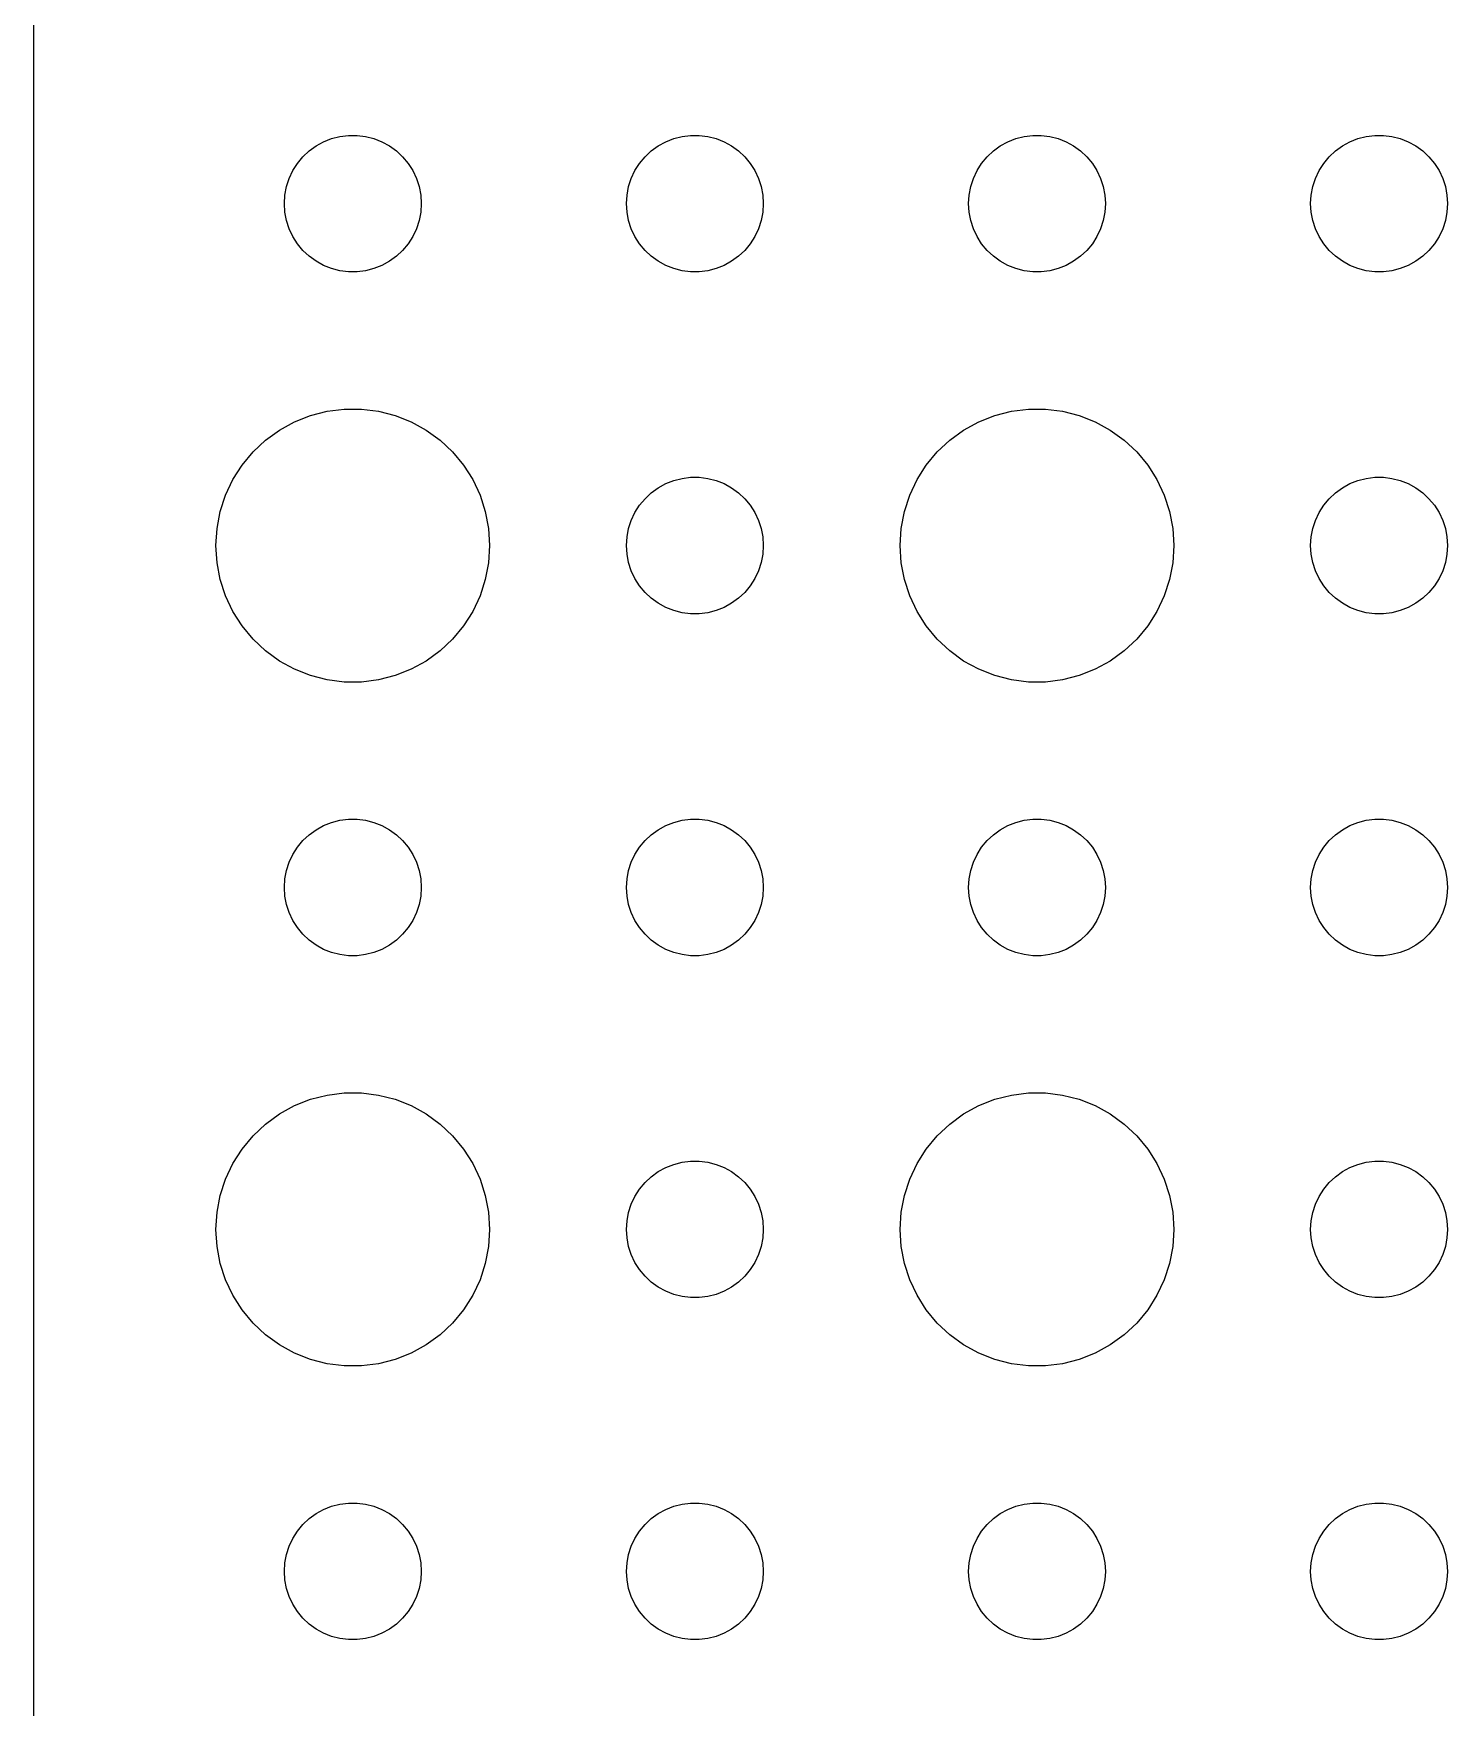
# Model space of a CAD drawing. Header units: metres. Extents: x -74 to 74, y -74 to 74.
# Drawn here: x -74.5 to -43.5, y -2.99 to 33.73 of the extents above; entities that cross this region are included whole.
import ezdxf

# ---------------------------------------------------------------- set-up
doc = ezdxf.new("R2010")
doc.units = ezdxf.units.M

msp = doc.modelspace()

# ---------------------------------------------------------------- linework, layer by layer
for p, q in [((-74.5, 69.5), (-74.5, -69.5)), ((-68.4561, 31.1558), (-68.3037, 31.2665)), ((-68.3037, 31.2665), (-68.1387, 31.3572)), ((-68.1387, 31.3572), (-67.9635, 31.4266)), ((-67.9635, 31.4266), (-67.7811, 31.4734)), ((-67.7811, 31.4734), (-67.5942, 31.497)), ((-67.5942, 31.497), (-67.4058, 31.497)), ((-67.4058, 31.497), (-67.2189, 31.4734)), ((-67.2189, 31.4734), (-67.0365, 31.4266)), ((-67.0365, 31.4266), (-66.8613, 31.3572)), ((-66.8613, 31.3572), (-66.6963, 31.2665)), ((-66.6963, 31.2665), (-66.5439, 31.1558)), ((-60.9561, 31.1558), (-60.8037, 31.2665)), ((-60.8037, 31.2665), (-60.6387, 31.3572)), ((-60.6387, 31.3572), (-60.4635, 31.4266)), ((-60.4635, 31.4266), (-60.2811, 31.4734)), ((-60.2811, 31.4734), (-60.0942, 31.497)), ((-60.0942, 31.497), (-59.9058, 31.497)), ((-59.9058, 31.497), (-59.7189, 31.4734)), ((-59.7189, 31.4734), (-59.5365, 31.4266)), ((-59.5365, 31.4266), (-59.3613, 31.3572)), ((-59.3613, 31.3572), (-59.1963, 31.2665)), ((-59.1963, 31.2665), (-59.0439, 31.1558)), ((-53.4561, 31.1558), (-53.3037, 31.2665)), ((-53.3037, 31.2665), (-53.1387, 31.3572)), ((-53.1387, 31.3572), (-52.9635, 31.4266)), ((-52.9635, 31.4266), (-52.7811, 31.4734)), ((-52.7811, 31.4734), (-52.5942, 31.497)), ((-52.5942, 31.497), (-52.4058, 31.497)), ((-52.4058, 31.497), (-52.2189, 31.4734)), ((-52.2189, 31.4734), (-52.0365, 31.4266)), ((-52.0365, 31.4266), (-51.8613, 31.3572)), ((-51.8613, 31.3572), (-51.6963, 31.2665)), ((-51.6963, 31.2665), (-51.5439, 31.1558)), ((-45.9561, 31.1558), (-45.8037, 31.2665)), ((-45.8037, 31.2665), (-45.6387, 31.3572)), ((-45.6387, 31.3572), (-45.4635, 31.4266)), ((-45.4635, 31.4266), (-45.2811, 31.4734)), ((-45.2811, 31.4734), (-45.0942, 31.497)), ((-45.0942, 31.497), (-44.9058, 31.497)), ((-44.9058, 31.497), (-44.7189, 31.4734)), ((-44.7189, 31.4734), (-44.5365, 31.4266)), ((-44.5365, 31.4266), (-44.3613, 31.3572)), ((-44.3613, 31.3572), (-44.1963, 31.2665)), ((-44.1963, 31.2665), (-44.0439, 31.1558)), ((-68.8145, 30.7226), (-68.7135, 30.8817)), ((-68.7135, 30.8817), (-68.5934, 31.0268)), ((-68.5934, 31.0268), (-68.4561, 31.1558)), ((-66.5439, 31.1558), (-66.4065, 31.0268)), ((-66.4065, 31.0268), (-66.2865, 30.8817)), ((-66.2865, 30.8817), (-66.1855, 30.7226)), ((-61.3145, 30.7226), (-61.2135, 30.8817)), ((-61.2135, 30.8817), (-61.0934, 31.0268)), ((-61.0934, 31.0268), (-60.9561, 31.1558)), ((-59.0439, 31.1558), (-58.9065, 31.0268)), ((-58.9065, 31.0268), (-58.7865, 30.8817)), ((-58.7865, 30.8817), (-58.6855, 30.7226)), ((-53.8145, 30.7226), (-53.7135, 30.8817)), ((-53.7135, 30.8817), (-53.5934, 31.0268)), ((-53.5934, 31.0268), (-53.4561, 31.1558)), ((-51.5439, 31.1558), (-51.4065, 31.0268)), ((-51.4065, 31.0268), (-51.2865, 30.8817)), ((-51.2865, 30.8817), (-51.1855, 30.7226)), ((-46.3145, 30.7226), (-46.2135, 30.8817)), ((-46.2135, 30.8817), (-46.0934, 31.0268)), ((-46.0934, 31.0268), (-45.9561, 31.1558)), ((-44.0439, 31.1558), (-43.9065, 31.0268)), ((-43.9065, 31.0268), (-43.7865, 30.8817)), ((-43.7865, 30.8817), (-43.6855, 30.7226)), ((-68.9529, 30.373), (-68.8947, 30.5522)), ((-68.8947, 30.5522), (-68.8145, 30.7226)), ((-66.1855, 30.7226), (-66.1053, 30.5522)), ((-66.1053, 30.5522), (-66.0471, 30.373)), ((-61.4529, 30.373), (-61.3947, 30.5522)), ((-61.3947, 30.5522), (-61.3145, 30.7226)), ((-58.6855, 30.7226), (-58.6053, 30.5522)), ((-58.6053, 30.5522), (-58.5471, 30.373)), ((-53.9529, 30.373), (-53.8947, 30.5522)), ((-53.8947, 30.5522), (-53.8145, 30.7226)), ((-51.1855, 30.7226), (-51.1053, 30.5522)), ((-51.1053, 30.5522), (-51.0471, 30.373)), ((-46.4529, 30.373), (-46.3947, 30.5522)), ((-46.3947, 30.5522), (-46.3145, 30.7226)), ((-43.6855, 30.7226), (-43.6053, 30.5522)), ((-43.6053, 30.5522), (-43.5471, 30.373)), ((-69, 30), (-68.9882, 30.188)), ((-68.9882, 30.188), (-68.9529, 30.373)), ((-66.0471, 30.373), (-66.0118, 30.188)), ((-66.0118, 30.188), (-66, 30)), ((-61.5, 30), (-61.4882, 30.188)), ((-61.4882, 30.188), (-61.4529, 30.373)), ((-58.5471, 30.373), (-58.5118, 30.188)), ((-58.5118, 30.188), (-58.5, 30)), ((-54, 30), (-53.9882, 30.188)), ((-53.9882, 30.188), (-53.9529, 30.373)), ((-51.0471, 30.373), (-51.0118, 30.188)), ((-51.0118, 30.188), (-51, 30)), ((-46.5, 30), (-46.4882, 30.188)), ((-46.4882, 30.188), (-46.4529, 30.373)), ((-43.5471, 30.373), (-43.5118, 30.188)), ((-43.5118, 30.188), (-43.5, 30)), ((-68.9882, 29.812), (-69, 30)), ((-68.9529, 29.627), (-68.9882, 29.812)), ((-66.0118, 29.812), (-66.0471, 29.627)), ((-66, 30), (-66.0118, 29.812)), ((-61.4882, 29.812), (-61.5, 30)), ((-61.4529, 29.627), (-61.4882, 29.812)), ((-58.5118, 29.812), (-58.5471, 29.627)), ((-58.5, 30), (-58.5118, 29.812)), ((-53.9882, 29.812), (-54, 30)), ((-53.9529, 29.627), (-53.9882, 29.812)), ((-51.0118, 29.812), (-51.0471, 29.627)), ((-51, 30), (-51.0118, 29.812)), ((-46.4882, 29.812), (-46.5, 30)), ((-46.4529, 29.627), (-46.4882, 29.812)), ((-43.5118, 29.812), (-43.5471, 29.627)), ((-43.5, 30), (-43.5118, 29.812)), ((-68.8947, 29.4478), (-68.9529, 29.627)), ((-68.8145, 29.2774), (-68.8947, 29.4478)), ((-66.1053, 29.4478), (-66.1855, 29.2774)), ((-66.0471, 29.627), (-66.1053, 29.4478)), ((-61.3947, 29.4478), (-61.4529, 29.627)), ((-61.3145, 29.2774), (-61.3947, 29.4478)), ((-58.6053, 29.4478), (-58.6855, 29.2774)), ((-58.5471, 29.627), (-58.6053, 29.4478)), ((-53.8947, 29.4478), (-53.9529, 29.627)), ((-53.8145, 29.2774), (-53.8947, 29.4478)), ((-51.1053, 29.4478), (-51.1855, 29.2774)), ((-51.0471, 29.627), (-51.1053, 29.4478)), ((-46.3947, 29.4478), (-46.4529, 29.627)), ((-46.3145, 29.2774), (-46.3947, 29.4478)), ((-43.6053, 29.4478), (-43.6855, 29.2774)), ((-43.5471, 29.627), (-43.6053, 29.4478)), ((-68.7135, 29.1183), (-68.8145, 29.2774)), ((-68.5934, 28.9732), (-68.7135, 29.1183)), ((-66.2865, 29.1183), (-66.4065, 28.9732)), ((-66.1855, 29.2774), (-66.2865, 29.1183)), ((-61.2135, 29.1183), (-61.3145, 29.2774)), ((-61.0934, 28.9732), (-61.2135, 29.1183)), ((-58.7865, 29.1183), (-58.9065, 28.9732)), ((-58.6855, 29.2774), (-58.7865, 29.1183)), ((-53.7135, 29.1183), (-53.8145, 29.2774)), ((-53.5934, 28.9732), (-53.7135, 29.1183)), ((-51.2865, 29.1183), (-51.4065, 28.9732)), ((-51.1855, 29.2774), (-51.2865, 29.1183)), ((-46.2135, 29.1183), (-46.3145, 29.2774)), ((-46.0934, 28.9732), (-46.2135, 29.1183)), ((-43.7865, 29.1183), (-43.9065, 28.9732)), ((-43.6855, 29.2774), (-43.7865, 29.1183)), ((-68.4561, 28.8442), (-68.5934, 28.9732)), ((-68.3037, 28.7335), (-68.4561, 28.8442)), ((-68.1387, 28.6427), (-68.3037, 28.7335)), ((-67.9635, 28.5734), (-68.1387, 28.6427)), ((-66.8613, 28.6427), (-67.0365, 28.5734)), ((-66.6963, 28.7335), (-66.8613, 28.6427)), ((-66.5439, 28.8442), (-66.6963, 28.7335)), ((-66.4065, 28.9732), (-66.5439, 28.8442)), ((-60.9561, 28.8442), (-61.0934, 28.9732)), ((-60.8037, 28.7335), (-60.9561, 28.8442)), ((-60.6387, 28.6427), (-60.8037, 28.7335)), ((-60.4635, 28.5734), (-60.6387, 28.6427)), ((-59.3613, 28.6427), (-59.5365, 28.5734)), ((-59.1963, 28.7335), (-59.3613, 28.6427)), ((-59.0439, 28.8442), (-59.1963, 28.7335)), ((-58.9065, 28.9732), (-59.0439, 28.8442)), ((-53.4561, 28.8442), (-53.5934, 28.9732)), ((-53.3037, 28.7335), (-53.4561, 28.8442)), ((-53.1387, 28.6427), (-53.3037, 28.7335)), ((-52.9635, 28.5734), (-53.1387, 28.6427)), ((-51.8613, 28.6427), (-52.0365, 28.5734)), ((-51.6963, 28.7335), (-51.8613, 28.6427)), ((-51.5439, 28.8442), (-51.6963, 28.7335)), ((-51.4065, 28.9732), (-51.5439, 28.8442)), ((-45.9561, 28.8442), (-46.0934, 28.9732)), ((-45.8037, 28.7335), (-45.9561, 28.8442)), ((-45.6387, 28.6427), (-45.8037, 28.7335)), ((-45.4635, 28.5734), (-45.6387, 28.6427)), ((-44.3613, 28.6427), (-44.5365, 28.5734)), ((-44.1963, 28.7335), (-44.3613, 28.6427)), ((-44.0439, 28.8442), (-44.1963, 28.7335)), ((-43.9065, 28.9732), (-44.0439, 28.8442)), ((-67.7811, 28.5266), (-67.9635, 28.5734)), ((-67.5942, 28.503), (-67.7811, 28.5266)), ((-67.4058, 28.503), (-67.5942, 28.503)), ((-67.2189, 28.5266), (-67.4058, 28.503)), ((-67.0365, 28.5734), (-67.2189, 28.5266)), ((-60.2811, 28.5266), (-60.4635, 28.5734)), ((-60.0942, 28.503), (-60.2811, 28.5266)), ((-59.9058, 28.503), (-60.0942, 28.503)), ((-59.7189, 28.5266), (-59.9058, 28.503)), ((-59.5365, 28.5734), (-59.7189, 28.5266)), ((-52.7811, 28.5266), (-52.9635, 28.5734)), ((-52.5942, 28.503), (-52.7811, 28.5266)), ((-52.4058, 28.503), (-52.5942, 28.503)), ((-52.2189, 28.5266), (-52.4058, 28.503)), ((-52.0365, 28.5734), (-52.2189, 28.5266)), ((-45.2811, 28.5266), (-45.4635, 28.5734)), ((-45.0942, 28.503), (-45.2811, 28.5266)), ((-44.9058, 28.503), (-45.0942, 28.503)), ((-44.7189, 28.5266), (-44.9058, 28.503)), ((-44.5365, 28.5734), (-44.7189, 28.5266)), ((-68.7773, 25.2145), (-68.427, 25.3532)), ((-68.427, 25.3532), (-68.0621, 25.4469)), ((-68.0621, 25.4469), (-67.6884, 25.4941)), ((-67.6884, 25.4941), (-67.3116, 25.4941)), ((-67.3116, 25.4941), (-66.9379, 25.4469)), ((-66.9379, 25.4469), (-66.573, 25.3532)), ((-66.573, 25.3532), (-66.2227, 25.2145)), ((-53.7773, 25.2145), (-53.427, 25.3532)), ((-53.427, 25.3532), (-53.0621, 25.4469)), ((-53.0621, 25.4469), (-52.6884, 25.4941)), ((-52.6884, 25.4941), (-52.3116, 25.4941)), ((-52.3116, 25.4941), (-51.9379, 25.4469)), ((-51.9379, 25.4469), (-51.5729, 25.3532)), ((-51.5729, 25.3532), (-51.2227, 25.2145)), ((-69.4123, 24.8115), (-69.1075, 25.033)), ((-69.1075, 25.033), (-68.7773, 25.2145)), ((-66.2227, 25.2145), (-65.8925, 25.033)), ((-65.8925, 25.033), (-65.5877, 24.8115)), ((-54.4123, 24.8115), (-54.1075, 25.033)), ((-54.1075, 25.033), (-53.7773, 25.2145)), ((-51.2227, 25.2145), (-50.8925, 25.033)), ((-50.8925, 25.033), (-50.5877, 24.8115)), ((-69.6869, 24.5536), (-69.4123, 24.8115)), ((-65.5877, 24.8115), (-65.3131, 24.5536)), ((-54.6869, 24.5536), (-54.4123, 24.8115)), ((-50.5877, 24.8115), (-50.3131, 24.5536)), ((-70.1289, 23.9453), (-69.927, 24.2634)), ((-69.927, 24.2634), (-69.6869, 24.5536)), ((-65.3131, 24.5536), (-65.073, 24.2634)), ((-65.073, 24.2634), (-64.8711, 23.9453)), ((-55.1289, 23.9453), (-54.927, 24.2634)), ((-54.927, 24.2634), (-54.6869, 24.5536)), ((-50.3131, 24.5536), (-50.0729, 24.2634)), ((-50.0729, 24.2634), (-49.8711, 23.9453)), ((-70.2893, 23.6044), (-70.1289, 23.9453)), ((-64.8711, 23.9453), (-64.7107, 23.6044)), ((-60.6387, 23.8572), (-60.4635, 23.9266)), ((-60.4635, 23.9266), (-60.2811, 23.9734)), ((-60.2811, 23.9734), (-60.0942, 23.997)), ((-60.0942, 23.997), (-59.9058, 23.997)), ((-59.9058, 23.997), (-59.7189, 23.9734)), ((-59.7189, 23.9734), (-59.5365, 23.9266)), ((-59.5365, 23.9266), (-59.3613, 23.8572)), ((-55.2893, 23.6044), (-55.1289, 23.9453)), ((-49.8711, 23.9453), (-49.7107, 23.6044)), ((-45.6387, 23.8572), (-45.4635, 23.9266)), ((-45.4635, 23.9266), (-45.2811, 23.9734)), ((-45.2811, 23.9734), (-45.0942, 23.997)), ((-45.0942, 23.997), (-44.9058, 23.997)), ((-44.9058, 23.997), (-44.7189, 23.9734)), ((-44.7189, 23.9734), (-44.5365, 23.9266)), ((-44.5365, 23.9266), (-44.3613, 23.8572)), ((-70.4057, 23.2461), (-70.2893, 23.6044)), ((-64.7107, 23.6044), (-64.5943, 23.2461)), ((-61.2135, 23.3817), (-61.0934, 23.5268)), ((-61.0934, 23.5268), (-60.9561, 23.6558)), ((-60.9561, 23.6558), (-60.8037, 23.7665)), ((-60.8037, 23.7665), (-60.6387, 23.8572)), ((-59.3613, 23.8572), (-59.1963, 23.7665)), ((-59.1963, 23.7665), (-59.0439, 23.6558)), ((-59.0439, 23.6558), (-58.9065, 23.5268)), ((-58.9065, 23.5268), (-58.7865, 23.3817)), ((-55.4057, 23.2461), (-55.2893, 23.6044)), ((-49.7107, 23.6044), (-49.5942, 23.2461)), ((-46.2135, 23.3817), (-46.0934, 23.5268)), ((-46.0934, 23.5268), (-45.9561, 23.6558)), ((-45.9561, 23.6558), (-45.8037, 23.7665)), ((-45.8037, 23.7665), (-45.6387, 23.8572)), ((-44.3613, 23.8572), (-44.1963, 23.7665)), ((-44.1963, 23.7665), (-44.0439, 23.6558)), ((-44.0439, 23.6558), (-43.9065, 23.5268)), ((-43.9065, 23.5268), (-43.7865, 23.3817)), ((-70.4763, 22.876), (-70.4057, 23.2461)), ((-64.5943, 23.2461), (-64.5237, 22.876)), ((-61.3947, 23.0522), (-61.3145, 23.2226)), ((-61.3145, 23.2226), (-61.2135, 23.3817)), ((-58.7865, 23.3817), (-58.6855, 23.2226)), ((-58.6855, 23.2226), (-58.6053, 23.0522)), ((-55.4763, 22.876), (-55.4057, 23.2461)), ((-49.5942, 23.2461), (-49.5237, 22.876)), ((-46.3947, 23.0522), (-46.3145, 23.2226)), ((-46.3145, 23.2226), (-46.2135, 23.3817)), ((-43.7865, 23.3817), (-43.6855, 23.2226)), ((-43.6855, 23.2226), (-43.6053, 23.0522)), ((-70.5, 22.5), (-70.4763, 22.876)), ((-64.5237, 22.876), (-64.5, 22.5)), ((-61.4882, 22.688), (-61.4529, 22.873)), ((-61.4529, 22.873), (-61.3947, 23.0522)), ((-58.6053, 23.0522), (-58.5471, 22.873)), ((-58.5471, 22.873), (-58.5118, 22.688)), ((-55.5, 22.5), (-55.4763, 22.876)), ((-49.5237, 22.876), (-49.5, 22.5)), ((-46.4882, 22.688), (-46.4529, 22.873)), ((-46.4529, 22.873), (-46.3947, 23.0522)), ((-43.6053, 23.0522), (-43.5471, 22.873)), ((-43.5471, 22.873), (-43.5118, 22.688)), ((-70.4763, 22.124), (-70.5, 22.5)), ((-64.5, 22.5), (-64.5237, 22.124)), ((-61.5, 22.5), (-61.4882, 22.688)), ((-61.4882, 22.312), (-61.5, 22.5)), ((-58.5118, 22.688), (-58.5, 22.5)), ((-58.5, 22.5), (-58.5118, 22.312)), ((-55.4763, 22.124), (-55.5, 22.5)), ((-49.5, 22.5), (-49.5237, 22.124)), ((-46.5, 22.5), (-46.4882, 22.688)), ((-46.4882, 22.312), (-46.5, 22.5)), ((-43.5118, 22.688), (-43.5, 22.5)), ((-43.5, 22.5), (-43.5118, 22.312)), ((-70.4057, 21.7539), (-70.4763, 22.124)), ((-64.5237, 22.124), (-64.5943, 21.7539)), ((-61.4529, 22.127), (-61.4882, 22.312)), ((-61.3947, 21.9478), (-61.4529, 22.127)), ((-58.5471, 22.127), (-58.6053, 21.9478)), ((-58.5118, 22.312), (-58.5471, 22.127)), ((-55.4057, 21.7539), (-55.4763, 22.124)), ((-49.5237, 22.124), (-49.5942, 21.7539)), ((-46.4529, 22.127), (-46.4882, 22.312)), ((-46.3947, 21.9478), (-46.4529, 22.127)), ((-43.5471, 22.127), (-43.6053, 21.9478)), ((-43.5118, 22.312), (-43.5471, 22.127)), ((-70.2893, 21.3956), (-70.4057, 21.7539)), ((-64.5943, 21.7539), (-64.7107, 21.3956)), ((-61.3145, 21.7774), (-61.3947, 21.9478)), ((-61.2135, 21.6183), (-61.3145, 21.7774)), ((-58.6855, 21.7774), (-58.7865, 21.6183)), ((-58.6053, 21.9478), (-58.6855, 21.7774)), ((-55.2893, 21.3956), (-55.4057, 21.7539)), ((-49.5942, 21.7539), (-49.7107, 21.3956)), ((-46.3145, 21.7774), (-46.3947, 21.9478)), ((-46.2135, 21.6183), (-46.3145, 21.7774)), ((-43.6855, 21.7774), (-43.7865, 21.6183)), ((-43.6053, 21.9478), (-43.6855, 21.7774)), ((-70.1289, 21.0547), (-70.2893, 21.3956)), ((-64.7107, 21.3956), (-64.8711, 21.0547)), ((-61.0934, 21.4732), (-61.2135, 21.6183)), ((-60.9561, 21.3442), (-61.0934, 21.4732)), ((-60.8037, 21.2335), (-60.9561, 21.3442)), ((-59.0439, 21.3442), (-59.1963, 21.2335)), ((-58.9065, 21.4732), (-59.0439, 21.3442)), ((-58.7865, 21.6183), (-58.9065, 21.4732)), ((-55.1289, 21.0547), (-55.2893, 21.3956)), ((-49.7107, 21.3956), (-49.8711, 21.0547)), ((-46.0934, 21.4732), (-46.2135, 21.6183)), ((-45.9561, 21.3442), (-46.0934, 21.4732)), ((-45.8037, 21.2335), (-45.9561, 21.3442)), ((-44.0439, 21.3442), (-44.1963, 21.2335)), ((-43.9065, 21.4732), (-44.0439, 21.3442)), ((-43.7865, 21.6183), (-43.9065, 21.4732)), ((-69.927, 20.7366), (-70.1289, 21.0547)), ((-64.8711, 21.0547), (-65.073, 20.7366)), ((-60.6387, 21.1427), (-60.8037, 21.2335)), ((-60.4635, 21.0734), (-60.6387, 21.1427)), ((-60.2811, 21.0266), (-60.4635, 21.0734)), ((-60.0942, 21.003), (-60.2811, 21.0266)), ((-59.9058, 21.003), (-60.0942, 21.003)), ((-59.7189, 21.0266), (-59.9058, 21.003)), ((-59.5365, 21.0734), (-59.7189, 21.0266)), ((-59.3613, 21.1427), (-59.5365, 21.0734)), ((-59.1963, 21.2335), (-59.3613, 21.1427)), ((-54.927, 20.7366), (-55.1289, 21.0547)), ((-49.8711, 21.0547), (-50.0729, 20.7366)), ((-45.6387, 21.1427), (-45.8037, 21.2335)), ((-45.4635, 21.0734), (-45.6387, 21.1427)), ((-45.2811, 21.0266), (-45.4635, 21.0734)), ((-45.0942, 21.003), (-45.2811, 21.0266)), ((-44.9058, 21.003), (-45.0942, 21.003)), ((-44.7189, 21.0266), (-44.9058, 21.003)), ((-44.5365, 21.0734), (-44.7189, 21.0266)), ((-44.3613, 21.1427), (-44.5365, 21.0734)), ((-44.1963, 21.2335), (-44.3613, 21.1427)), ((-69.6869, 20.4464), (-69.927, 20.7366)), ((-65.073, 20.7366), (-65.3131, 20.4464)), ((-54.6869, 20.4464), (-54.927, 20.7366)), ((-50.0729, 20.7366), (-50.3131, 20.4464)), ((-69.4123, 20.1884), (-69.6869, 20.4464)), ((-65.3131, 20.4464), (-65.5877, 20.1884)), ((-54.4123, 20.1884), (-54.6869, 20.4464)), ((-50.3131, 20.4464), (-50.5877, 20.1884)), ((-69.1075, 19.967), (-69.4123, 20.1884)), ((-68.7773, 19.7855), (-69.1075, 19.967)), ((-65.8925, 19.967), (-66.2227, 19.7855)), ((-65.5877, 20.1884), (-65.8925, 19.967)), ((-54.1075, 19.967), (-54.4123, 20.1884)), ((-53.7773, 19.7855), (-54.1075, 19.967)), ((-50.8925, 19.967), (-51.2227, 19.7855)), ((-50.5877, 20.1884), (-50.8925, 19.967)), ((-68.427, 19.6468), (-68.7773, 19.7855)), ((-68.0621, 19.5531), (-68.427, 19.6468)), ((-67.6884, 19.5059), (-68.0621, 19.5531)), ((-67.3116, 19.5059), (-67.6884, 19.5059)), ((-66.9379, 19.5531), (-67.3116, 19.5059)), ((-66.573, 19.6468), (-66.9379, 19.5531)), ((-66.2227, 19.7855), (-66.573, 19.6468)), ((-53.427, 19.6468), (-53.7773, 19.7855)), ((-53.0621, 19.5531), (-53.427, 19.6468)), ((-52.6884, 19.5059), (-53.0621, 19.5531)), ((-52.3116, 19.5059), (-52.6884, 19.5059)), ((-51.9379, 19.5531), (-52.3116, 19.5059)), ((-51.5729, 19.6468), (-51.9379, 19.5531)), ((-51.2227, 19.7855), (-51.5729, 19.6468)), ((-68.4561, 16.1558), (-68.3037, 16.2665)), ((-68.3037, 16.2665), (-68.1387, 16.3572)), ((-68.1387, 16.3572), (-67.9635, 16.4266)), ((-67.9635, 16.4266), (-67.7811, 16.4734)), ((-67.7811, 16.4734), (-67.5942, 16.497)), ((-67.5942, 16.497), (-67.4058, 16.497)), ((-67.4058, 16.497), (-67.2189, 16.4734)), ((-67.2189, 16.4734), (-67.0365, 16.4266)), ((-67.0365, 16.4266), (-66.8613, 16.3572)), ((-66.8613, 16.3572), (-66.6963, 16.2665)), ((-66.6963, 16.2665), (-66.5439, 16.1558)), ((-60.9561, 16.1558), (-60.8037, 16.2665)), ((-60.8037, 16.2665), (-60.6387, 16.3572)), ((-60.6387, 16.3572), (-60.4635, 16.4266)), ((-60.4635, 16.4266), (-60.2811, 16.4734)), ((-60.2811, 16.4734), (-60.0942, 16.497)), ((-60.0942, 16.497), (-59.9058, 16.497)), ((-59.9058, 16.497), (-59.7189, 16.4734)), ((-59.7189, 16.4734), (-59.5365, 16.4266)), ((-59.5365, 16.4266), (-59.3613, 16.3572)), ((-59.3613, 16.3572), (-59.1963, 16.2665)), ((-59.1963, 16.2665), (-59.0439, 16.1558)), ((-53.4561, 16.1558), (-53.3037, 16.2665)), ((-53.3037, 16.2665), (-53.1387, 16.3572)), ((-53.1387, 16.3572), (-52.9635, 16.4266)), ((-52.9635, 16.4266), (-52.7811, 16.4734)), ((-52.7811, 16.4734), (-52.5942, 16.497)), ((-52.5942, 16.497), (-52.4058, 16.497)), ((-52.4058, 16.497), (-52.2189, 16.4734)), ((-52.2189, 16.4734), (-52.0365, 16.4266)), ((-52.0365, 16.4266), (-51.8613, 16.3572)), ((-51.8613, 16.3572), (-51.6963, 16.2665)), ((-51.6963, 16.2665), (-51.5439, 16.1558)), ((-45.9561, 16.1558), (-45.8037, 16.2665)), ((-45.8037, 16.2665), (-45.6387, 16.3572)), ((-45.6387, 16.3572), (-45.4635, 16.4266)), ((-45.4635, 16.4266), (-45.2811, 16.4734)), ((-45.2811, 16.4734), (-45.0942, 16.497)), ((-45.0942, 16.497), (-44.9058, 16.497)), ((-44.9058, 16.497), (-44.7189, 16.4734)), ((-44.7189, 16.4734), (-44.5365, 16.4266)), ((-44.5365, 16.4266), (-44.3613, 16.3572)), ((-44.3613, 16.3572), (-44.1963, 16.2665)), ((-44.1963, 16.2665), (-44.0439, 16.1558)), ((-68.8145, 15.7226), (-68.7135, 15.8817)), ((-68.7135, 15.8817), (-68.5934, 16.0268)), ((-68.5934, 16.0268), (-68.4561, 16.1558)), ((-66.5439, 16.1558), (-66.4065, 16.0268)), ((-66.4065, 16.0268), (-66.2865, 15.8817)), ((-66.2865, 15.8817), (-66.1855, 15.7226)), ((-61.3145, 15.7226), (-61.2135, 15.8817)), ((-61.2135, 15.8817), (-61.0934, 16.0268)), ((-61.0934, 16.0268), (-60.9561, 16.1558)), ((-59.0439, 16.1558), (-58.9065, 16.0268)), ((-58.9065, 16.0268), (-58.7865, 15.8817)), ((-58.7865, 15.8817), (-58.6855, 15.7226)), ((-53.8145, 15.7226), (-53.7135, 15.8817)), ((-53.7135, 15.8817), (-53.5934, 16.0268)), ((-53.5934, 16.0268), (-53.4561, 16.1558)), ((-51.5439, 16.1558), (-51.4065, 16.0268)), ((-51.4065, 16.0268), (-51.2865, 15.8817)), ((-51.2865, 15.8817), (-51.1855, 15.7226)), ((-46.3145, 15.7226), (-46.2135, 15.8817)), ((-46.2135, 15.8817), (-46.0934, 16.0268)), ((-46.0934, 16.0268), (-45.9561, 16.1558)), ((-44.0439, 16.1558), (-43.9065, 16.0268)), ((-43.9065, 16.0268), (-43.7865, 15.8817)), ((-43.7865, 15.8817), (-43.6855, 15.7226)), ((-68.9529, 15.373), (-68.8947, 15.5522)), ((-68.8947, 15.5522), (-68.8145, 15.7226)), ((-66.1855, 15.7226), (-66.1053, 15.5522)), ((-66.1053, 15.5522), (-66.0471, 15.373)), ((-61.4529, 15.373), (-61.3947, 15.5522)), ((-61.3947, 15.5522), (-61.3145, 15.7226)), ((-58.6855, 15.7226), (-58.6053, 15.5522)), ((-58.6053, 15.5522), (-58.5471, 15.373)), ((-53.9529, 15.373), (-53.8947, 15.5522)), ((-53.8947, 15.5522), (-53.8145, 15.7226)), ((-51.1855, 15.7226), (-51.1053, 15.5522)), ((-51.1053, 15.5522), (-51.0471, 15.373)), ((-46.4529, 15.373), (-46.3947, 15.5522)), ((-46.3947, 15.5522), (-46.3145, 15.7226)), ((-43.6855, 15.7226), (-43.6053, 15.5522)), ((-43.6053, 15.5522), (-43.5471, 15.373)), ((-69, 15), (-68.9882, 15.188)), ((-68.9882, 15.188), (-68.9529, 15.373)), ((-66.0471, 15.373), (-66.0118, 15.188)), ((-66.0118, 15.188), (-66, 15)), ((-61.5, 15), (-61.4882, 15.188)), ((-61.4882, 15.188), (-61.4529, 15.373)), ((-58.5471, 15.373), (-58.5118, 15.188)), ((-58.5118, 15.188), (-58.5, 15)), ((-54, 15), (-53.9882, 15.188)), ((-53.9882, 15.188), (-53.9529, 15.373)), ((-51.0471, 15.373), (-51.0118, 15.188)), ((-51.0118, 15.188), (-51, 15)), ((-46.5, 15), (-46.4882, 15.188)), ((-46.4882, 15.188), (-46.4529, 15.373)), ((-43.5471, 15.373), (-43.5118, 15.188)), ((-43.5118, 15.188), (-43.5, 15)), ((-68.9882, 14.812), (-69, 15)), ((-68.9529, 14.627), (-68.9882, 14.812)), ((-66.0118, 14.812), (-66.0471, 14.627)), ((-66, 15), (-66.0118, 14.812)), ((-61.4882, 14.812), (-61.5, 15)), ((-61.4529, 14.627), (-61.4882, 14.812)), ((-58.5118, 14.812), (-58.5471, 14.627)), ((-58.5, 15), (-58.5118, 14.812)), ((-53.9882, 14.812), (-54, 15)), ((-53.9529, 14.627), (-53.9882, 14.812)), ((-51.0118, 14.812), (-51.0471, 14.627)), ((-51, 15), (-51.0118, 14.812)), ((-46.4882, 14.812), (-46.5, 15)), ((-46.4529, 14.627), (-46.4882, 14.812)), ((-43.5118, 14.812), (-43.5471, 14.627)), ((-43.5, 15), (-43.5118, 14.812)), ((-68.8947, 14.4478), (-68.9529, 14.627)), ((-68.8145, 14.2774), (-68.8947, 14.4478)), ((-66.1053, 14.4478), (-66.1855, 14.2774)), ((-66.0471, 14.627), (-66.1053, 14.4478)), ((-61.3947, 14.4478), (-61.4529, 14.627)), ((-61.3145, 14.2774), (-61.3947, 14.4478)), ((-58.6053, 14.4478), (-58.6855, 14.2774)), ((-58.5471, 14.627), (-58.6053, 14.4478)), ((-53.8947, 14.4478), (-53.9529, 14.627)), ((-53.8145, 14.2774), (-53.8947, 14.4478)), ((-51.1053, 14.4478), (-51.1855, 14.2774)), ((-51.0471, 14.627), (-51.1053, 14.4478)), ((-46.3947, 14.4478), (-46.4529, 14.627)), ((-46.3145, 14.2774), (-46.3947, 14.4478)), ((-43.6053, 14.4478), (-43.6855, 14.2774)), ((-43.5471, 14.627), (-43.6053, 14.4478)), ((-68.7135, 14.1183), (-68.8145, 14.2774)), ((-68.5934, 13.9732), (-68.7135, 14.1183)), ((-68.4561, 13.8442), (-68.5934, 13.9732)), ((-66.4065, 13.9732), (-66.5439, 13.8442)), ((-66.2865, 14.1183), (-66.4065, 13.9732)), ((-66.1855, 14.2774), (-66.2865, 14.1183)), ((-61.2135, 14.1183), (-61.3145, 14.2774)), ((-61.0934, 13.9732), (-61.2135, 14.1183)), ((-60.9561, 13.8442), (-61.0934, 13.9732)), ((-58.9065, 13.9732), (-59.0439, 13.8442)), ((-58.7865, 14.1183), (-58.9065, 13.9732)), ((-58.6855, 14.2774), (-58.7865, 14.1183)), ((-53.7135, 14.1183), (-53.8145, 14.2774)), ((-53.5934, 13.9732), (-53.7135, 14.1183)), ((-53.4561, 13.8442), (-53.5934, 13.9732)), ((-51.4065, 13.9732), (-51.5439, 13.8442)), ((-51.2865, 14.1183), (-51.4065, 13.9732)), ((-51.1855, 14.2774), (-51.2865, 14.1183)), ((-46.2135, 14.1183), (-46.3145, 14.2774)), ((-46.0934, 13.9732), (-46.2135, 14.1183)), ((-45.9561, 13.8442), (-46.0934, 13.9732)), ((-43.9065, 13.9732), (-44.0439, 13.8442)), ((-43.7865, 14.1183), (-43.9065, 13.9732)), ((-43.6855, 14.2774), (-43.7865, 14.1183)), ((-68.3037, 13.7335), (-68.4561, 13.8442)), ((-68.1387, 13.6427), (-68.3037, 13.7335)), ((-67.9635, 13.5734), (-68.1387, 13.6427)), ((-66.8613, 13.6427), (-67.0365, 13.5734)), ((-66.6963, 13.7335), (-66.8613, 13.6427)), ((-66.5439, 13.8442), (-66.6963, 13.7335)), ((-60.8037, 13.7335), (-60.9561, 13.8442)), ((-60.6387, 13.6427), (-60.8037, 13.7335)), ((-60.4635, 13.5734), (-60.6387, 13.6427)), ((-59.3613, 13.6427), (-59.5365, 13.5734)), ((-59.1963, 13.7335), (-59.3613, 13.6427)), ((-59.0439, 13.8442), (-59.1963, 13.7335)), ((-53.3037, 13.7335), (-53.4561, 13.8442)), ((-53.1387, 13.6427), (-53.3037, 13.7335)), ((-52.9635, 13.5734), (-53.1387, 13.6427)), ((-51.8613, 13.6427), (-52.0365, 13.5734)), ((-51.6963, 13.7335), (-51.8613, 13.6427)), ((-51.5439, 13.8442), (-51.6963, 13.7335)), ((-45.8037, 13.7335), (-45.9561, 13.8442)), ((-45.6387, 13.6427), (-45.8037, 13.7335)), ((-45.4635, 13.5734), (-45.6387, 13.6427)), ((-44.3613, 13.6427), (-44.5365, 13.5734)), ((-44.1963, 13.7335), (-44.3613, 13.6427)), ((-44.0439, 13.8442), (-44.1963, 13.7335)), ((-67.7811, 13.5266), (-67.9635, 13.5734)), ((-67.5942, 13.5029), (-67.7811, 13.5266)), ((-67.4058, 13.5029), (-67.5942, 13.5029)), ((-67.2189, 13.5266), (-67.4058, 13.5029)), ((-67.0365, 13.5734), (-67.2189, 13.5266)), ((-60.2811, 13.5266), (-60.4635, 13.5734)), ((-60.0942, 13.5029), (-60.2811, 13.5266)), ((-59.9058, 13.5029), (-60.0942, 13.5029)), ((-59.7189, 13.5266), (-59.9058, 13.5029)), ((-59.5365, 13.5734), (-59.7189, 13.5266)), ((-52.7811, 13.5266), (-52.9635, 13.5734)), ((-52.5942, 13.5029), (-52.7811, 13.5266)), ((-52.4058, 13.5029), (-52.5942, 13.5029)), ((-52.2189, 13.5266), (-52.4058, 13.5029)), ((-52.0365, 13.5734), (-52.2189, 13.5266)), ((-45.2811, 13.5266), (-45.4635, 13.5734)), ((-45.0942, 13.5029), (-45.2811, 13.5266)), ((-44.9058, 13.5029), (-45.0942, 13.5029)), ((-44.7189, 13.5266), (-44.9058, 13.5029)), ((-44.5365, 13.5734), (-44.7189, 13.5266)), ((-68.7773, 10.2145), (-68.427, 10.3532)), ((-68.427, 10.3532), (-68.0621, 10.4469)), ((-68.0621, 10.4469), (-67.6884, 10.4941)), ((-67.6884, 10.4941), (-67.3116, 10.4941)), ((-67.3116, 10.4941), (-66.9379, 10.4469)), ((-66.9379, 10.4469), (-66.573, 10.3532)), ((-66.573, 10.3532), (-66.2227, 10.2145)), ((-53.7773, 10.2145), (-53.427, 10.3532)), ((-53.427, 10.3532), (-53.0621, 10.4469)), ((-53.0621, 10.4469), (-52.6884, 10.4941)), ((-52.6884, 10.4941), (-52.3116, 10.4941)), ((-52.3116, 10.4941), (-51.9379, 10.4469)), ((-51.9379, 10.4469), (-51.5729, 10.3532)), ((-51.5729, 10.3532), (-51.2227, 10.2145)), ((-69.4123, 9.81154), (-69.1075, 10.033)), ((-69.1075, 10.033), (-68.7773, 10.2145)), ((-66.2227, 10.2145), (-65.8925, 10.033)), ((-65.8925, 10.033), (-65.5877, 9.81154)), ((-54.4123, 9.81154), (-54.1075, 10.033)), ((-54.1075, 10.033), (-53.7773, 10.2145)), ((-51.2227, 10.2145), (-50.8925, 10.033)), ((-50.8925, 10.033), (-50.5877, 9.81154)), ((-69.927, 9.26335), (-69.6869, 9.55363)), ((-69.6869, 9.55363), (-69.4123, 9.81154)), ((-65.5877, 9.81154), (-65.3131, 9.55363)), ((-65.3131, 9.55363), (-65.073, 9.26335)), ((-54.927, 9.26335), (-54.6869, 9.55363)), ((-54.6869, 9.55363), (-54.4123, 9.81154)), ((-50.5877, 9.81154), (-50.3131, 9.55363)), ((-50.3131, 9.55363), (-50.0729, 9.26335)), ((-70.1289, 8.94525), (-69.927, 9.26335)), ((-65.073, 9.26335), (-64.8711, 8.94525)), ((-55.1289, 8.94525), (-54.927, 9.26335)), ((-50.0729, 9.26335), (-49.8711, 8.94525)), ((-70.2893, 8.60437), (-70.1289, 8.94525)), ((-64.8711, 8.94525), (-64.7107, 8.60437)), ((-60.8037, 8.76648), (-60.6387, 8.85724)), ((-60.6387, 8.85724), (-60.4635, 8.92657)), ((-60.4635, 8.92657), (-60.2811, 8.97342)), ((-60.2811, 8.97342), (-60.0942, 8.99704)), ((-60.0942, 8.99704), (-59.9058, 8.99704)), ((-59.9058, 8.99704), (-59.7189, 8.97342)), ((-59.7189, 8.97342), (-59.5365, 8.92657)), ((-59.5365, 8.92657), (-59.3613, 8.85724)), ((-59.3613, 8.85724), (-59.1963, 8.76648)), ((-55.2893, 8.60437), (-55.1289, 8.94525)), ((-49.8711, 8.94525), (-49.7107, 8.60437)), ((-45.8037, 8.76648), (-45.6387, 8.85724)), ((-45.6387, 8.85724), (-45.4635, 8.92657)), ((-45.4635, 8.92657), (-45.2811, 8.97342)), ((-45.2811, 8.97342), (-45.0942, 8.99704)), ((-45.0942, 8.99704), (-44.9058, 8.99704)), ((-44.9058, 8.99704), (-44.7189, 8.97342)), ((-44.7189, 8.97342), (-44.5365, 8.92657)), ((-44.5365, 8.92657), (-44.3613, 8.85724)), ((-44.3613, 8.85724), (-44.1963, 8.76648)), ((-70.4057, 8.24606), (-70.2893, 8.60437)), ((-64.7107, 8.60437), (-64.5943, 8.24606)), ((-61.2135, 8.38167), (-61.0934, 8.52681)), ((-61.0934, 8.52681), (-60.9561, 8.65576)), ((-60.9561, 8.65576), (-60.8037, 8.76648)), ((-59.1963, 8.76648), (-59.0439, 8.65576)), ((-59.0439, 8.65576), (-58.9065, 8.52681)), ((-58.9065, 8.52681), (-58.7865, 8.38167)), ((-55.4057, 8.24606), (-55.2893, 8.60437)), ((-49.7107, 8.60437), (-49.5942, 8.24606)), ((-46.2135, 8.38167), (-46.0934, 8.52681)), ((-46.0934, 8.52681), (-45.9561, 8.65576)), ((-45.9561, 8.65576), (-45.8037, 8.76648)), ((-44.1963, 8.76648), (-44.0439, 8.65576)), ((-44.0439, 8.65576), (-43.9065, 8.52681)), ((-43.9065, 8.52681), (-43.7865, 8.38167)), ((-70.4763, 7.87599), (-70.4057, 8.24606)), ((-64.5943, 8.24606), (-64.5237, 7.87599)), ((-61.3947, 8.05219), (-61.3145, 8.22263)), ((-61.3145, 8.22263), (-61.2135, 8.38167)), ((-58.7865, 8.38167), (-58.6855, 8.22263)), ((-58.6855, 8.22263), (-58.6053, 8.05219)), ((-55.4763, 7.87599), (-55.4057, 8.24606)), ((-49.5942, 8.24606), (-49.5237, 7.87599)), ((-46.3947, 8.05219), (-46.3145, 8.22263)), ((-46.3145, 8.22263), (-46.2135, 8.38167)), ((-43.7865, 8.38167), (-43.6855, 8.22263)), ((-43.6855, 8.22263), (-43.6053, 8.05219)), ((-70.5, 7.5), (-70.4763, 7.87599)), ((-64.5237, 7.87599), (-64.5, 7.5)), ((-61.4882, 7.68799), (-61.4529, 7.87303)), ((-61.4529, 7.87303), (-61.3947, 8.05219)), ((-58.6053, 8.05219), (-58.5471, 7.87303)), ((-58.5471, 7.87303), (-58.5118, 7.68799)), ((-55.5, 7.5), (-55.4763, 7.87599)), ((-49.5237, 7.87599), (-49.5, 7.5)), ((-46.4882, 7.68799), (-46.4529, 7.87303)), ((-46.4529, 7.87303), (-46.3947, 8.05219)), ((-43.6053, 8.05219), (-43.5471, 7.87303)), ((-43.5471, 7.87303), (-43.5118, 7.68799)), ((-70.4763, 7.12399), (-70.5, 7.5)), ((-64.5, 7.5), (-64.5237, 7.12399)), ((-61.5, 7.5), (-61.4882, 7.68799)), ((-61.4882, 7.312), (-61.5, 7.5)), ((-58.5118, 7.68799), (-58.5, 7.5)), ((-58.5, 7.5), (-58.5118, 7.312)), ((-55.4763, 7.12399), (-55.5, 7.5)), ((-49.5, 7.5), (-49.5237, 7.12399)), ((-46.5, 7.5), (-46.4882, 7.68799)), ((-46.4882, 7.312), (-46.5, 7.5)), ((-43.5118, 7.68799), (-43.5, 7.5)), ((-43.5, 7.5), (-43.5118, 7.312)), ((-70.4057, 6.75392), (-70.4763, 7.12399)), ((-64.5237, 7.12399), (-64.5943, 6.75392)), ((-61.4529, 7.12695), (-61.4882, 7.312)), ((-61.3947, 6.9478), (-61.4529, 7.12695)), ((-58.5471, 7.12695), (-58.6053, 6.9478)), ((-58.5118, 7.312), (-58.5471, 7.12695)), ((-55.4057, 6.75392), (-55.4763, 7.12399)), ((-49.5237, 7.12399), (-49.5942, 6.75392)), ((-46.4529, 7.12695), (-46.4882, 7.312)), ((-46.3947, 6.9478), (-46.4529, 7.12695)), ((-43.5471, 7.12695), (-43.6053, 6.9478)), ((-43.5118, 7.312), (-43.5471, 7.12695)), ((-70.2893, 6.39561), (-70.4057, 6.75392)), ((-64.5943, 6.75392), (-64.7107, 6.39561)), ((-61.3145, 6.77736), (-61.3947, 6.9478)), ((-61.2135, 6.61832), (-61.3145, 6.77736)), ((-61.0934, 6.47318), (-61.2135, 6.61832)), ((-58.7865, 6.61832), (-58.9065, 6.47318)), ((-58.6855, 6.77736), (-58.7865, 6.61832)), ((-58.6053, 6.9478), (-58.6855, 6.77736)), ((-55.2893, 6.39561), (-55.4057, 6.75392)), ((-49.5942, 6.75392), (-49.7107, 6.39561)), ((-46.3145, 6.77736), (-46.3947, 6.9478)), ((-46.2135, 6.61832), (-46.3145, 6.77736)), ((-46.0934, 6.47318), (-46.2135, 6.61832)), ((-43.7865, 6.61832), (-43.9065, 6.47318)), ((-43.6855, 6.77736), (-43.7865, 6.61832)), ((-43.6053, 6.9478), (-43.6855, 6.77736)), ((-70.1289, 6.05473), (-70.2893, 6.39561)), ((-64.7107, 6.39561), (-64.8711, 6.05473)), ((-60.9561, 6.34422), (-61.0934, 6.47318)), ((-60.8037, 6.23351), (-60.9561, 6.34422)), ((-59.0439, 6.34422), (-59.1963, 6.23351)), ((-58.9065, 6.47318), (-59.0439, 6.34422)), ((-55.1289, 6.05473), (-55.2893, 6.39561)), ((-49.7107, 6.39561), (-49.8711, 6.05473)), ((-45.9561, 6.34422), (-46.0934, 6.47318)), ((-45.8037, 6.23351), (-45.9561, 6.34422)), ((-44.0439, 6.34422), (-44.1963, 6.23351)), ((-43.9065, 6.47318), (-44.0439, 6.34422)), ((-69.927, 5.73663), (-70.1289, 6.05473)), ((-64.8711, 6.05473), (-65.073, 5.73663)), ((-60.6387, 6.14275), (-60.8037, 6.23351)), ((-60.4635, 6.07341), (-60.6387, 6.14275)), ((-60.2811, 6.02657), (-60.4635, 6.07341)), ((-60.0942, 6.00294), (-60.2811, 6.02657)), ((-59.9058, 6.00294), (-60.0942, 6.00294)), ((-59.7189, 6.02657), (-59.9058, 6.00294)), ((-59.5365, 6.07341), (-59.7189, 6.02657)), ((-59.3613, 6.14275), (-59.5365, 6.07341)), ((-59.1963, 6.23351), (-59.3613, 6.14275)), ((-54.927, 5.73663), (-55.1289, 6.05473)), ((-49.8711, 6.05473), (-50.0729, 5.73663)), ((-45.6387, 6.14275), (-45.8037, 6.23351)), ((-45.4635, 6.07341), (-45.6387, 6.14275)), ((-45.2811, 6.02657), (-45.4635, 6.07341)), ((-45.0942, 6.00294), (-45.2811, 6.02657)), ((-44.9058, 6.00294), (-45.0942, 6.00294)), ((-44.7189, 6.02657), (-44.9058, 6.00294)), ((-44.5365, 6.07341), (-44.7189, 6.02657)), ((-44.3613, 6.14275), (-44.5365, 6.07341)), ((-44.1963, 6.23351), (-44.3613, 6.14275)), ((-69.6869, 5.44635), (-69.927, 5.73663)), ((-65.073, 5.73663), (-65.3131, 5.44635)), ((-54.6869, 5.44635), (-54.927, 5.73663)), ((-50.0729, 5.73663), (-50.3131, 5.44635)), ((-69.4123, 5.18845), (-69.6869, 5.44635)), ((-69.1075, 4.96701), (-69.4123, 5.18845)), ((-65.5877, 5.18845), (-65.8925, 4.96701)), ((-65.3131, 5.44635), (-65.5877, 5.18845)), ((-54.4123, 5.18845), (-54.6869, 5.44635)), ((-54.1075, 4.96701), (-54.4123, 5.18845)), ((-50.5877, 5.18845), (-50.8925, 4.96701)), ((-50.3131, 5.44635), (-50.5877, 5.18845)), ((-68.7773, 4.78551), (-69.1075, 4.96701)), ((-68.427, 4.64682), (-68.7773, 4.78551)), ((-66.2227, 4.78551), (-66.573, 4.64682)), ((-65.8925, 4.96701), (-66.2227, 4.78551)), ((-53.7773, 4.78551), (-54.1075, 4.96701)), ((-53.427, 4.64682), (-53.7773, 4.78551)), ((-51.2227, 4.78551), (-51.5729, 4.64682)), ((-50.8925, 4.96701), (-51.2227, 4.78551)), ((-68.0621, 4.55313), (-68.427, 4.64682)), ((-67.6884, 4.50591), (-68.0621, 4.55313)), ((-67.3116, 4.50591), (-67.6884, 4.50591)), ((-66.9379, 4.55313), (-67.3116, 4.50591)), ((-66.573, 4.64682), (-66.9379, 4.55313)), ((-53.0621, 4.55313), (-53.427, 4.64682)), ((-52.6884, 4.50591), (-53.0621, 4.55313)), ((-52.3116, 4.50591), (-52.6884, 4.50591)), ((-51.9379, 4.55313), (-52.3116, 4.50591)), ((-51.5729, 4.64682), (-51.9379, 4.55313)), ((-67.9635, 1.42657), (-67.7811, 1.47342)), ((-67.7811, 1.47342), (-67.5942, 1.49704)), ((-67.5942, 1.49704), (-67.4058, 1.49704)), ((-67.4058, 1.49704), (-67.2189, 1.47342)), ((-67.2189, 1.47342), (-67.0365, 1.42657)), ((-60.4635, 1.42657), (-60.2811, 1.47342)), ((-60.2811, 1.47342), (-60.0942, 1.49704)), ((-60.0942, 1.49704), (-59.9058, 1.49704)), ((-59.9058, 1.49704), (-59.7189, 1.47342)), ((-59.7189, 1.47342), (-59.5365, 1.42657)), ((-52.9635, 1.42657), (-52.7811, 1.47342)), ((-52.7811, 1.47342), (-52.5942, 1.49704)), ((-52.5942, 1.49704), (-52.4058, 1.49704)), ((-52.4058, 1.49704), (-52.2189, 1.47342)), ((-52.2189, 1.47342), (-52.0365, 1.42657)), ((-45.4635, 1.42657), (-45.2811, 1.47342)), ((-45.2811, 1.47342), (-45.0942, 1.49704)), ((-45.0942, 1.49704), (-44.9058, 1.49704)), ((-44.9058, 1.49704), (-44.7189, 1.47342)), ((-44.7189, 1.47342), (-44.5365, 1.42657)), ((-68.5934, 1.02681), (-68.4561, 1.15576)), ((-68.4561, 1.15576), (-68.3037, 1.26648)), ((-68.3037, 1.26648), (-68.1387, 1.35724)), ((-68.1387, 1.35724), (-67.9635, 1.42657)), ((-67.0365, 1.42657), (-66.8613, 1.35724)), ((-66.8613, 1.35724), (-66.6963, 1.26648)), ((-66.6963, 1.26648), (-66.5439, 1.15576)), ((-66.5439, 1.15576), (-66.4065, 1.02681)), ((-61.0934, 1.02681), (-60.9561, 1.15576)), ((-60.9561, 1.15576), (-60.8037, 1.26648)), ((-60.8037, 1.26648), (-60.6387, 1.35724)), ((-60.6387, 1.35724), (-60.4635, 1.42657)), ((-59.5365, 1.42657), (-59.3613, 1.35724)), ((-59.3613, 1.35724), (-59.1963, 1.26648)), ((-59.1963, 1.26648), (-59.0439, 1.15576)), ((-59.0439, 1.15576), (-58.9065, 1.02681)), ((-53.5934, 1.02681), (-53.4561, 1.15576)), ((-53.4561, 1.15576), (-53.3037, 1.26648)), ((-53.3037, 1.26648), (-53.1387, 1.35724)), ((-53.1387, 1.35724), (-52.9635, 1.42657)), ((-52.0365, 1.42657), (-51.8613, 1.35724)), ((-51.8613, 1.35724), (-51.6963, 1.26648)), ((-51.6963, 1.26648), (-51.5439, 1.15576)), ((-51.5439, 1.15576), (-51.4065, 1.02681)), ((-46.0934, 1.02681), (-45.9561, 1.15576)), ((-45.9561, 1.15576), (-45.8037, 1.26648)), ((-45.8037, 1.26648), (-45.6387, 1.35724)), ((-45.6387, 1.35724), (-45.4635, 1.42657)), ((-44.5365, 1.42657), (-44.3613, 1.35724)), ((-44.3613, 1.35724), (-44.1963, 1.26648)), ((-44.1963, 1.26648), (-44.0439, 1.15576)), ((-44.0439, 1.15576), (-43.9065, 1.02681)), ((-68.8145, 0.722626), (-68.7135, 0.881668)), ((-68.7135, 0.881668), (-68.5934, 1.02681)), ((-66.4065, 1.02681), (-66.2865, 0.881668)), ((-66.2865, 0.881668), (-66.1855, 0.722626)), ((-61.3145, 0.722626), (-61.2135, 0.881668)), ((-61.2135, 0.881668), (-61.0934, 1.02681)), ((-58.9065, 1.02681), (-58.7865, 0.881668)), ((-58.7865, 0.881668), (-58.6855, 0.722626)), ((-53.8145, 0.722626), (-53.7135, 0.881668)), ((-53.7135, 0.881668), (-53.5934, 1.02681)), ((-51.4065, 1.02681), (-51.2865, 0.881668)), ((-51.2865, 0.881668), (-51.1855, 0.722626)), ((-46.3145, 0.722626), (-46.2135, 0.881668)), ((-46.2135, 0.881668), (-46.0934, 1.02681)), ((-43.9065, 1.02681), (-43.7865, 0.881668)), ((-43.7865, 0.881668), (-43.6855, 0.722626)), ((-68.9882, 0.187988), (-68.9529, 0.373032)), ((-68.9529, 0.373032), (-68.8947, 0.552185)), ((-68.8947, 0.552185), (-68.8145, 0.722626)), ((-66.1855, 0.722626), (-66.1053, 0.552185)), ((-66.1053, 0.552185), (-66.0471, 0.373032)), ((-66.0471, 0.373032), (-66.0118, 0.187988)), ((-61.4882, 0.187988), (-61.4529, 0.373032)), ((-61.4529, 0.373032), (-61.3947, 0.552185)), ((-61.3947, 0.552185), (-61.3145, 0.722626)), ((-58.6855, 0.722626), (-58.6053, 0.552185)), ((-58.6053, 0.552185), (-58.5471, 0.373032)), ((-58.5471, 0.373032), (-58.5118, 0.187988)), ((-53.9882, 0.187988), (-53.9529, 0.373032)), ((-53.9529, 0.373032), (-53.8947, 0.552185)), ((-53.8947, 0.552185), (-53.8145, 0.722626)), ((-51.1855, 0.722626), (-51.1053, 0.552185)), ((-51.1053, 0.552185), (-51.0471, 0.373032)), ((-51.0471, 0.373032), (-51.0118, 0.187988)), ((-46.4882, 0.187988), (-46.4529, 0.373032)), ((-46.4529, 0.373032), (-46.3947, 0.552185)), ((-46.3947, 0.552185), (-46.3145, 0.722626)), ((-43.6855, 0.722626), (-43.6053, 0.552185)), ((-43.6053, 0.552185), (-43.5471, 0.373032)), ((-43.5471, 0.373032), (-43.5118, 0.187988)), ((-69, 0), (-68.9882, 0.187988)), ((-68.9882, -0.187988), (-69, 0)), ((-66.0118, 0.187988), (-66, 0)), ((-66, 0), (-66.0118, -0.187988)), ((-61.5, 0), (-61.4882, 0.187988)), ((-61.4882, -0.187988), (-61.5, 0)), ((-58.5118, 0.187988), (-58.5, 0)), ((-58.5, 0), (-58.5118, -0.187988)), ((-54, 0), (-53.9882, 0.187988)), ((-53.9882, -0.187988), (-54, 0)), ((-51.0118, 0.187988), (-51, 0)), ((-51, 0), (-51.0118, -0.187988)), ((-46.5, 0), (-46.4882, 0.187988)), ((-46.4882, -0.187988), (-46.5, 0)), ((-43.5118, 0.187988), (-43.5, 0)), ((-43.5, 0), (-43.5118, -0.187988)), ((-68.9529, -0.373032), (-68.9882, -0.187988)), ((-66.0118, -0.187988), (-66.0471, -0.373032)), ((-61.4529, -0.373032), (-61.4882, -0.187988)), ((-58.5118, -0.187988), (-58.5471, -0.373032)), ((-53.9529, -0.373032), (-53.9882, -0.187988)), ((-51.0118, -0.187988), (-51.0471, -0.373032)), ((-46.4529, -0.373032), (-46.4882, -0.187988)), ((-43.5118, -0.187988), (-43.5471, -0.373032)), ((-68.8947, -0.552185), (-68.9529, -0.373032)), ((-68.8145, -0.722626), (-68.8947, -0.552185)), ((-68.7135, -0.881668), (-68.8145, -0.722626)), ((-66.1855, -0.722626), (-66.2865, -0.881668)), ((-66.1053, -0.552185), (-66.1855, -0.722626)), ((-66.0471, -0.373032), (-66.1053, -0.552185)), ((-61.3947, -0.552185), (-61.4529, -0.373032)), ((-61.3145, -0.722626), (-61.3947, -0.552185)), ((-61.2135, -0.881668), (-61.3145, -0.722626)), ((-58.6855, -0.722626), (-58.7865, -0.881668)), ((-58.6053, -0.552185), (-58.6855, -0.722626)), ((-58.5471, -0.373032), (-58.6053, -0.552185)), ((-53.8947, -0.552185), (-53.9529, -0.373032)), ((-53.8145, -0.722626), (-53.8947, -0.552185)), ((-53.7135, -0.881668), (-53.8145, -0.722626)), ((-51.1855, -0.722626), (-51.2865, -0.881668)), ((-51.1053, -0.552185), (-51.1855, -0.722626)), ((-51.0471, -0.373032), (-51.1053, -0.552185)), ((-46.3947, -0.552185), (-46.4529, -0.373032)), ((-46.3145, -0.722626), (-46.3947, -0.552185)), ((-46.2135, -0.881668), (-46.3145, -0.722626)), ((-43.6855, -0.722626), (-43.7865, -0.881668)), ((-43.6053, -0.552185), (-43.6855, -0.722626)), ((-43.5471, -0.373032), (-43.6053, -0.552185)), ((-68.5934, -1.02681), (-68.7135, -0.881668)), ((-68.4561, -1.15576), (-68.5934, -1.02681)), ((-66.4065, -1.02681), (-66.5439, -1.15576)), ((-66.2865, -0.881668), (-66.4065, -1.02681)), ((-61.0934, -1.02681), (-61.2135, -0.881668)), ((-60.9561, -1.15576), (-61.0934, -1.02681)), ((-58.9065, -1.02681), (-59.0439, -1.15576)), ((-58.7865, -0.881668), (-58.9065, -1.02681)), ((-53.5934, -1.02681), (-53.7135, -0.881668)), ((-53.4561, -1.15576), (-53.5934, -1.02681)), ((-51.4065, -1.02681), (-51.5439, -1.15576)), ((-51.2865, -0.881668), (-51.4065, -1.02681)), ((-46.0934, -1.02681), (-46.2135, -0.881668)), ((-45.9561, -1.15576), (-46.0934, -1.02681)), ((-43.9065, -1.02681), (-44.0439, -1.15576)), ((-43.7865, -0.881668), (-43.9065, -1.02681)), ((-68.3037, -1.26648), (-68.4561, -1.15576)), ((-68.1387, -1.35724), (-68.3037, -1.26648)), ((-67.9635, -1.42657), (-68.1387, -1.35724)), ((-67.7811, -1.47342), (-67.9635, -1.42657)), ((-67.0365, -1.42657), (-67.2189, -1.47342)), ((-66.8613, -1.35724), (-67.0365, -1.42657)), ((-66.6963, -1.26648), (-66.8613, -1.35724)), ((-66.5439, -1.15576), (-66.6963, -1.26648)), ((-60.8037, -1.26648), (-60.9561, -1.15576)), ((-60.6387, -1.35724), (-60.8037, -1.26648)), ((-60.4635, -1.42657), (-60.6387, -1.35724)), ((-60.2811, -1.47342), (-60.4635, -1.42657)), ((-59.5365, -1.42657), (-59.7189, -1.47342)), ((-59.3613, -1.35724), (-59.5365, -1.42657)), ((-59.1963, -1.26648), (-59.3613, -1.35724)), ((-59.0439, -1.15576), (-59.1963, -1.26648)), ((-53.3037, -1.26648), (-53.4561, -1.15576)), ((-53.1387, -1.35724), (-53.3037, -1.26648)), ((-52.9635, -1.42657), (-53.1387, -1.35724)), ((-52.7811, -1.47342), (-52.9635, -1.42657)), ((-52.0365, -1.42657), (-52.2189, -1.47342)), ((-51.8613, -1.35724), (-52.0365, -1.42657)), ((-51.6963, -1.26648), (-51.8613, -1.35724)), ((-51.5439, -1.15576), (-51.6963, -1.26648)), ((-45.8037, -1.26648), (-45.9561, -1.15576)), ((-45.6387, -1.35724), (-45.8037, -1.26648)), ((-45.4635, -1.42657), (-45.6387, -1.35724)), ((-45.2811, -1.47342), (-45.4635, -1.42657)), ((-44.5365, -1.42657), (-44.7189, -1.47342)), ((-44.3613, -1.35724), (-44.5365, -1.42657)), ((-44.1963, -1.26648), (-44.3613, -1.35724)), ((-44.0439, -1.15576), (-44.1963, -1.26648)), ((-67.5942, -1.49704), (-67.7811, -1.47342)), ((-67.4058, -1.49704), (-67.5942, -1.49704)), ((-67.2189, -1.47342), (-67.4058, -1.49704)), ((-60.0942, -1.49704), (-60.2811, -1.47342)), ((-59.9058, -1.49704), (-60.0942, -1.49704)), ((-59.7189, -1.47342), (-59.9058, -1.49704)), ((-52.5942, -1.49704), (-52.7811, -1.47342)), ((-52.4058, -1.49704), (-52.5942, -1.49704)), ((-52.2189, -1.47342), (-52.4058, -1.49704)), ((-45.0942, -1.49704), (-45.2811, -1.47342)), ((-44.9058, -1.49704), (-45.0942, -1.49704)), ((-44.7189, -1.47342), (-44.9058, -1.49704))]:
    msp.add_line(p, q)

doc.saveas('drawing.dxf')
